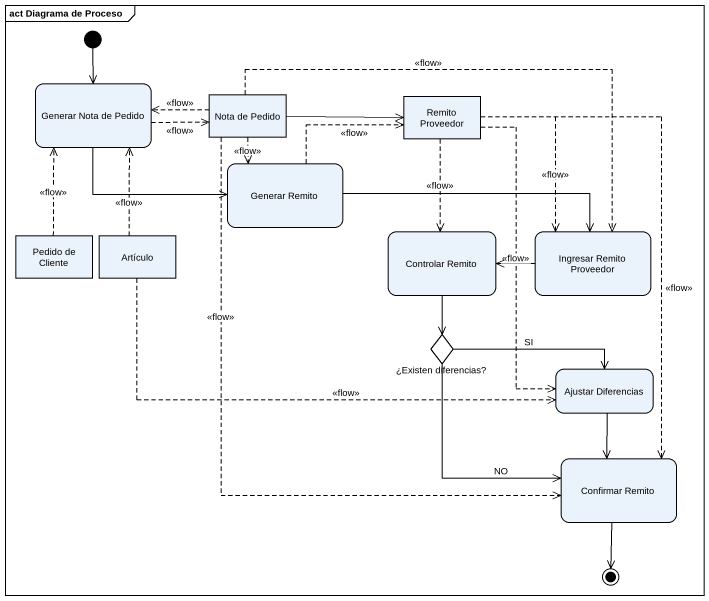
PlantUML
@startuml
mainframe act Diagrama de Proceso
hide empty description
state "Generar Nota de Pedido" as Generar_Nota_de_Pedido
state "Nota de Pedido" as Nota_de_Pedido <<object>>
state "Remito Proveedor" as Remito_Proveedor <<object>>
state "Generar Remito" as Generar_Remito
state "Pedido de Cliente" as Pedido_de_Cliente <<object>>
state Artículo <<object>>
state "Controlar Remito" as Controlar_Remito
state "Ingresar Remito Proveedor" as Ingresar_Remito_Proveedor
state "¿Existen diferencias?" as Existen_diferencias <<choice>>
state "Ajustar Diferencias" as Ajustar_Diferencias
state "Confirmar Remito" as Confirmar_Remito
[*] --> Generar_Nota_de_Pedido
Generar_Nota_de_Pedido -right[dashed]-> Nota_de_Pedido : <<flow>>
Generar_Nota_de_Pedido -right-> Generar_Remito
Nota_de_Pedido -left[dashed]-> Generar_Nota_de_Pedido : <<flow>>
Nota_de_Pedido -right-> Remito_Proveedor
Nota_de_Pedido -[dashed]-> Generar_Remito : <<flow>>
Nota_de_Pedido -right[dashed]-> Ingresar_Remito_Proveedor : <<flow>>
Nota_de_Pedido -[dashed]-> Confirmar_Remito : <<flow>>
Remito_Proveedor -[dashed]-> Controlar_Remito : <<flow>>
Remito_Proveedor -[dashed]-> Ingresar_Remito_Proveedor : <<flow>>
Remito_Proveedor -[dashed]-> Ajustar_Diferencias : <<flow>>
Remito_Proveedor -[dashed]-> Confirmar_Remito : <<flow>>
Generar_Remito -right[dashed]-> Remito_Proveedor : <<flow>>
Generar_Remito -right-> Ingresar_Remito_Proveedor
Pedido_de_Cliente -up[dashed]-> Generar_Nota_de_Pedido : <<flow>>
Artículo -up[dashed]-> Generar_Nota_de_Pedido : <<flow>>
Artículo -right[dashed]-> Ajustar_Diferencias : <<flow>>
Controlar_Remito --> Existen_diferencias
Ingresar_Remito_Proveedor -left-> Controlar_Remito
Existen_diferencias -right-> Ajustar_Diferencias : SI
Existen_diferencias --> Confirmar_Remito : NO
Ajustar_Diferencias --> Confirmar_Remito
Confirmar_Remito --> [*]
@enduml
